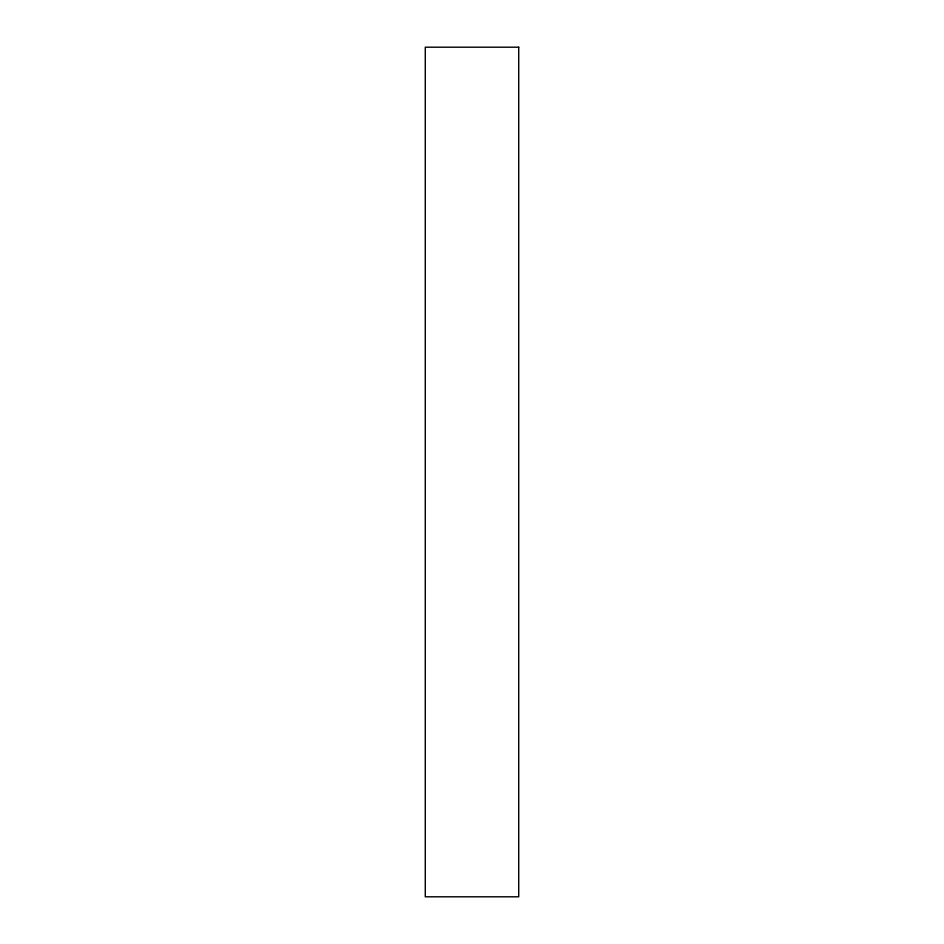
<?xml version="1.0" encoding="UTF-8"?>
<svg xmlns="http://www.w3.org/2000/svg" width="944" height="944" viewBox="0 0 944 944"><rect width="100%" height="100%" fill="white"/><g stroke="black" fill="none" stroke-linecap="round" stroke-linejoin="round"><path stroke-width="1.42" d="M518.728 47.2L425.272 47.2L425.272 896.8L518.728 896.8L518.728 47.2"/></g></svg>
